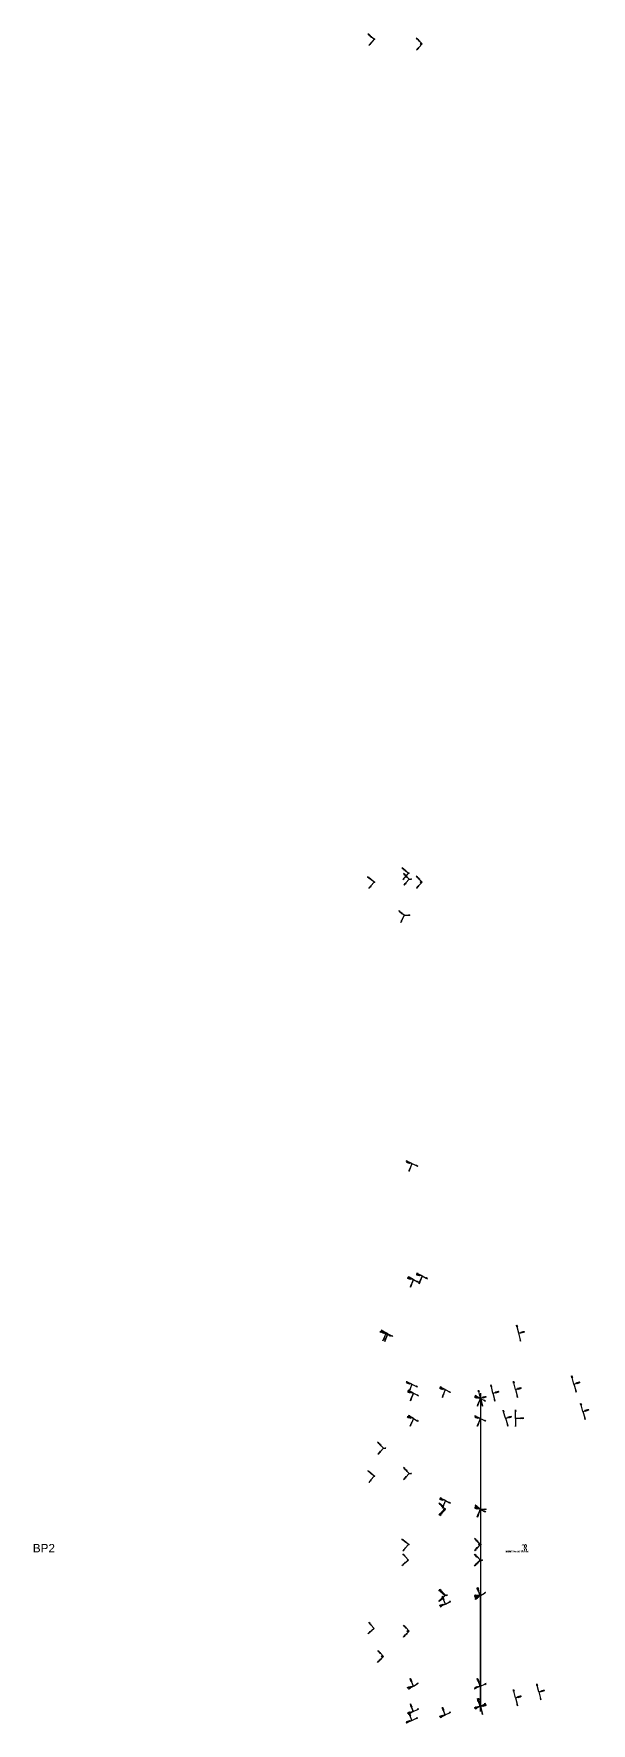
# Model space of a CAD drawing. Header units: millimetres. Extents: x -4559 to 51, y -1000 to 1000.
# Drawn here: x -281 to 51, y -102 to 906 of the extents above; entities that cross this region are included whole.
import ezdxf

# ---------------------------------------------------------------- set-up
doc = ezdxf.new("R2010")
doc.units = ezdxf.units.MM
for name, color, linetype in [('Fussplatte_RS_ID_GUID_13EE7E3D_FC0C_4393_83AA_174D72A884F8', 1, 'Continuous'), ('PgmDef_0_0', 1, 'Continuous'), ('PgmDef_1_1', 1, 'Continuous'), ('PgmDef_2_2', 1, 'Continuous'), ('PgmDef_3_3', 1, 'Continuous'), ('PgmDef_4_4', 1, 'Continuous'), ('PgmDef_5_5', 1, 'Continuous'), ('PgmDef_6_6', 1, 'Continuous'), ('PgmDef_7_7', 1, 'Continuous')]:
    doc.layers.add(name, color=color, linetype=linetype)
doc.styles.get("Standard").update_dxf_attribs({"font": 'arial.ttf'})

# ---------------------------------------------------------------- blocks, each defined once
blk = doc.blocks.new('Kontrollpunkt')
at = {"color": 0}
for q in [(0, 6), (8, 0), (0, 0, 4)]:
    blk.add_line((0, 0), q, dxfattribs=at)
for points in [[(0.25, 8, -0.25), (-0.25, 8, -0.25), (-0.25, 8, 0.25), (0, 10, 0), (-0.25, 8, -0.25), (0.25, 8, 0.25), (0, 10, 0), (0.25, 8, -0.25), (0.25, 8, 0.25), (-0.25, 8, 0.25)], [(0.25, 6, -0.25), (-0.25, 6, -0.25), (-0.25, 6, 0.25), (0, 8, 0), (-0.25, 6, -0.25), (0.25, 6, 0.25), (0, 8, 0), (0.25, 6, -0.25), (0.25, 6, 0.25), (-0.25, 6, 0.25)], [(0.25, 0.25, 4), (-0.25, 0.25, 4), (-0.25, -0.25, 4), (0, 0, 6), (-0.25, 0.25, 4), (0.25, -0.25, 4), (0, 0, 6), (0.25, 0.25, 4), (0.25, -0.25, 4), (-0.25, -0.25, 4)], [(0.25, 0.25, 6), (-0.25, 0.25, 6), (-0.25, -0.25, 6), (0, 0, 8), (-0.25, 0.25, 6), (0.25, -0.25, 6), (0, 0, 8), (0.25, 0.25, 6), (0.25, -0.25, 6), (-0.25, -0.25, 6)], [(0.25, 0.25, 8), (-0.25, 0.25, 8), (-0.25, -0.25, 8), (0, 0, 10), (-0.25, 0.25, 8), (0.25, -0.25, 8), (0, 0, 10), (0.25, 0.25, 8), (0.25, -0.25, 8), (-0.25, -0.25, 8)], [(8, 0.25, -0.25), (8, 0.25, 0.25), (8, -0.25, 0.25), (10, 0, 0), (8, 0.25, 0.25), (8, -0.25, -0.25), (10, 0, 0), (8, 0.25, -0.25), (8, -0.25, -0.25), (8, -0.25, 0.25)]]:
    blk.add_polyline3d(points, dxfattribs=at)

msp = doc.modelspace()

# ---------------------------------------------------------------- linework, layer by layer
at = {"layer": 'PgmDef_0_0', "color": 1}
msp.add_line((-15, 4.7, -10.6), (-15, 4.7, -389.4), dxfattribs=at)
at = {"layer": 'PgmDef_1_1', "color": 1}
msp.add_line((-15, -4.7, -10.6), (-15, -4.7, -389.4), dxfattribs=at)
at = {"layer": 'PgmDef_2_2', "color": 1}
msp.add_line((-15, -94.9, 10.4), (-15, -25.7, 10.4), dxfattribs=at)
at = {"layer": 'PgmDef_3_3', "color": 1}
msp.add_line((-15, 95, -417), (-15, -95, -417), dxfattribs=at)
at = {"layer": 'PgmDef_4_4', "color": 1}
msp.add_line((-15, 94.9, 10.4), (-15, 25.7, 10.4), dxfattribs=at)
at = {"layer": 'PgmDef_5_5', "color": 1}
msp.add_line((-15, -94.9, -410.4), (-15, -25.7, -410.4), dxfattribs=at)
at = {"layer": 'PgmDef_6_6', "color": 1}
msp.add_line((-15, 95, 17), (-15, -95, 17), dxfattribs=at)
at = {"layer": 'PgmDef_7_7', "color": 1}
msp.add_line((-15, 94.9, -410.4), (-15, 25.7, -410.4), dxfattribs=at)

# ---------------------------------------------------------------- block references
at = {"layer": 'PgmDef_0_0', "color": 1, "extrusion": (-0.764528, 0.642788, -0.048172), "xscale": 0.5, "yscale": 0.5, "zscale": 0.5, "rotation": 267.6807206853263}
for p in [(-640.7, -23.5, 643), (-272.9, -19.3, 306.5), (-255.7, -39.1, 319.7), (15.6, -50.1, 91.8), (33.7, -31.7, 49)]:
    msp.add_blockref('Kontrollpunkt', p, dxfattribs=at)
at = {"layer": 'PgmDef_0_0', "color": 1, "extrusion": (-0.696364, 0.696364, 0.173648), "xscale": 0.5, "yscale": 0.5, "zscale": 0.5, "rotation": 279.8510761165839}
for p in [(-601.3, -491.6, 595.4), (-247.6, -430.2, 247.1), (7.3, -385.9, -23.9), (7.3, -52.3, 4.9), (7.3, -385.9, -53.9)]:
    msp.add_blockref('Kontrollpunkt', p, dxfattribs=at)
at = {"layer": 'PgmDef_0_0', "color": 1, "extrusion": (-0.696364, 0.686546, -0.209122), "xscale": 0.5000000000000001, "yscale": 0.5000000000000001, "zscale": 0.5000000000000001, "rotation": 258.350383539587}
for p in [(-245.7, 41.9, 321.3), (6.8, -21.9, 102.4), (6.8, 25.7, 70.2)]:
    msp.add_blockref('Kontrollpunkt', p, dxfattribs=at)
at = {"layer": 'PgmDef_0_0', "color": 1, "extrusion": (-0.616658, 0.510016, -0.599681), "xscale": 0.5000000000000001, "yscale": 0.5000000000000001, "zscale": 0.5000000000000001, "rotation": 243.6197686375796}
for p in [(-254.4, 150.4, 248.4), (-254.4, 150.4, 248.4), (-10.2, -6.1, 39.5)]:
    msp.add_blockref('Kontrollpunkt', p, dxfattribs=at)
at = {"layer": 'PgmDef_0_0', "color": 1, "extrusion": (-0.706406, 0.706406, -0.04451), "xscale": 0.5, "yscale": 0.5, "zscale": 0.5, "rotation": 267.4514645067127}
for p in [(7.3, -10, 44.4), (7.3, -10, 14.4)]:
    msp.add_blockref('Kontrollpunkt', p, dxfattribs=at)
at = {"layer": 'PgmDef_1_1', "color": 1, "extrusion": (-0.764528, -0.642788, -0.048172), "rotation": 92.31927931467374}
for p, xscale, yscale, zscale in [((-33.7, -31.7, 49), 0.5000000000000001, 0.5000000000000001, 0.5000000000000001), ((-15.6, -50.1, 91.8), 0.4999999999999999, 0.4999999999999999, 0.4999999999999999)]:
    msp.add_blockref('Kontrollpunkt', p, dxfattribs=dict(at, xscale=xscale, yscale=yscale, zscale=zscale))
at = {"layer": 'PgmDef_1_1', "color": 1, "extrusion": (-0.706406, -0.706406, -0.04451), "xscale": 0.5000000000000001, "yscale": 0.5000000000000001, "zscale": 0.5000000000000001, "rotation": 92.54853549328732}
for p in [(-7.3, -10, 14.4), (-7.3, -10, 44.4)]:
    msp.add_blockref('Kontrollpunkt', p, dxfattribs=at)
at = {"layer": 'PgmDef_1_1', "color": 1, "extrusion": (-0.696364, -0.696364, 0.173648)}
for p, xscale, yscale, zscale, rotation in [((-7.3, -52.3, 4.9), 0.5, 0.5, 0.5, 80.14892388341609), ((-7.3, -385.9, -53.9), 0.5, 0.5, 0.5, 80.1489238834161), ((-7.3, -385.9, -23.9), 0.4999999999999999, 0.4999999999999999, 0.4999999999999999, 80.14892388341613)]:
    msp.add_blockref('Kontrollpunkt', p, dxfattribs=dict(at, xscale=xscale, yscale=yscale, zscale=zscale, rotation=rotation))
at = {"layer": 'PgmDef_1_1', "color": 1, "extrusion": (-0.616658, -0.510015, -0.599681), "xscale": 0.5000000000000001, "yscale": 0.5000000000000001, "zscale": 0.5000000000000001, "rotation": 116.3802281109623}
msp.add_blockref('Kontrollpunkt', (10.2, -6.1, 39.5), dxfattribs=at)
at = {"layer": 'PgmDef_1_1', "color": 1, "extrusion": (-0.696364, -0.686546, -0.209122), "xscale": 0.5, "yscale": 0.5, "zscale": 0.5, "rotation": 101.6496164604099}
for p in [(-6.8, 25.7, 70.2), (-6.8, -21.9, 102.4)]:
    msp.add_blockref('Kontrollpunkt', p, dxfattribs=at)
at = {"layer": 'PgmDef_2_2', "color": 1, "extrusion": (-0.696364, -0.173648, -0.696364), "xscale": 0.5000000000000001, "yscale": 0.5000000000000001, "zscale": 0.5000000000000001}
for p, rotation in [((21.3, 21.9, 37.7), 80.28160008389149), ((21.3, 21.9, 7.7), 80.28160008389149), ((78.9, 65.9, 42.4), 80.28160008389149), ((85.5, 33.1, 19.2), 80.28160008389149), ((85.5, 33.1, 49.2), 80.28160008389146)]:
    msp.add_blockref('Kontrollpunkt', p, dxfattribs=dict(at, rotation=rotation))
at = {"layer": 'PgmDef_2_2', "color": 1, "extrusion": (-0.743283, -0.185348, -0.642788), "xscale": 0.4999999999999999, "yscale": 0.4999999999999999, "zscale": 0.4999999999999999, "rotation": 78.25754199173613}
msp.add_blockref('Kontrollpunkt', (64.2, 54.7, 49), dxfattribs=at)
at = {"layer": 'PgmDef_2_2', "color": 1, "extrusion": (-0.642788, -0.185348, -0.743283)}
for p, xscale, yscale, zscale, rotation in [((72.6, 7.4, 46.5), 0.5, 0.5, 0.5, 83.70387452442478), ((80.9, 27.1, 91.6), 0.5000000000000001, 0.5000000000000001, 0.5000000000000001, 83.70387452442476)]:
    msp.add_blockref('Kontrollpunkt', p, dxfattribs=dict(at, xscale=xscale, yscale=yscale, zscale=zscale, rotation=rotation))
at = {"layer": 'PgmDef_3_3', "color": 1, "extrusion": (0.696364, 0.173648, -0.696364)}
for p, xscale, yscale, zscale in [((125, -305.5, 351.1), 0.5, 0.5, 0.5), ((125, -305.5, 351.1), 0.5, 0.5, 0.5), ((92.9, -293.9, 325.9), 0.5, 0.5, 0.5), ((92.9, -293.9, 295.9), 0.4999999999999999, 0.4999999999999999, 0.4999999999999999), ((94, -259.6, 273.8), 0.5, 0.5, 0.5), ((-85.6, -366.5, 354.3), 0.5, 0.5, 0.5), ((-85.6, -324.9, 264), 0.4999999999999999, 0.4999999999999999, 0.4999999999999999), ((-85.6, -324.9, 294), 0.5, 0.5, 0.5)]:
    msp.add_blockref('Kontrollpunkt', p, dxfattribs=dict(at, xscale=xscale, yscale=yscale, zscale=zscale))
at = {"layer": 'PgmDef_3_3', "color": 1, "extrusion": (0.642788, 0.185348, -0.743283)}
for p, xscale, yscale, zscale in [((85.2, -291.5, 424.1), 0.5000000000000001, 0.5000000000000001, 0.5000000000000001), ((85.2, -216, 340.2), 0.5000000000000001, 0.5000000000000001, 0.5000000000000001), ((76.9, -235.7, 295), 0.4999999999999999, 0.4999999999999999, 0.4999999999999999), ((68, -260.6, 390.7), 0.5, 0.5, 0.5)]:
    msp.add_blockref('Kontrollpunkt', p, dxfattribs=dict(at, xscale=xscale, yscale=yscale, zscale=zscale))
at = {"layer": 'PgmDef_3_3', "color": 1, "extrusion": (-5.55112e-17, -1.66533e-16, -1), "xscale": 0.5, "yscale": 0.5, "zscale": 0.5, "rotation": 90}
msp.add_blockref('Kontrollpunkt', (-6, 80, 417), dxfattribs=at)
at = {"layer": 'PgmDef_3_3', "color": 1, "extrusion": (-1.22465e-16, -6.12323e-17, -1), "xscale": 0.5, "yscale": 0.5, "zscale": 0.5, "rotation": 89.99999999999997}
msp.add_blockref('Kontrollpunkt', (-6, 80, 503), dxfattribs=at)
msp.add_blockref('Kontrollpunkt', (-6, 80, 503), dxfattribs=at)
at = {"layer": 'PgmDef_4_4', "color": 1, "extrusion": (-0.642788, 0.185348, -0.743283), "rotation": 276.2961254755752}
for p, xscale, yscale, zscale in [((-207.5, -445.1, 670.8), 0.5000000000000001, 0.5000000000000001, 0.5000000000000001), ((-207.5, 54.2, 116.1), 0.5000000000000001, 0.5000000000000001, 0.5000000000000001), ((-80.9, 27.1, 91.6), 0.5000000000000001, 0.5000000000000001, 0.5000000000000001), ((-72.6, 7.4, 46.5), 0.5, 0.5, 0.5)]:
    msp.add_blockref('Kontrollpunkt', p, dxfattribs=dict(at, xscale=xscale, yscale=yscale, zscale=zscale))
at = {"layer": 'PgmDef_4_4', "color": 1, "extrusion": (-0.696364, 0.173648, -0.696364)}
for p, xscale, yscale, zscale, rotation in [((-144.7, 77.3, 54.2), 0.5, 0.5, 0.5, 279.7183999161086), ((-148, 43.9, 80.3), 0.5, 0.5, 0.5, 279.7183999161085), ((-148, -790.2, 889.7), 0.5, 0.5, 0.5, 279.7183999161085), ((-109.6, 43, 97.3), 0.5, 0.5, 0.5, 279.7183999161085), ((-78.9, 65.9, 42.4), 0.5, 0.5, 0.5, 279.7183999161086), ((-85.5, 33.1, 49.2), 0.5000000000000001, 0.5000000000000001, 0.5000000000000001, 279.7183999161086), ((-85.5, 33.1, 19.2), 0.5, 0.5, 0.5, 279.7183999161086), ((-21.3, 21.9, 37.7), 0.5, 0.5, 0.5, 279.7183999161085), ((-21.3, 21.9, 7.7), 0.5, 0.5, 0.5, 279.7183999161086)]:
    msp.add_blockref('Kontrollpunkt', p, dxfattribs=dict(at, xscale=xscale, yscale=yscale, zscale=zscale, rotation=rotation))
at = {"layer": 'PgmDef_4_4', "color": 1, "extrusion": (-0.743283, 0.185348, -0.642788), "xscale": 0.4999999999999999, "yscale": 0.4999999999999999, "zscale": 0.4999999999999999, "rotation": 281.7424580082638}
for p in [(-109.6, 37.5, 100.2), (-64.2, 54.7, 49)]:
    msp.add_blockref('Kontrollpunkt', p, dxfattribs=at)
at = {"layer": 'PgmDef_5_5', "color": 1, "extrusion": (-0.696364, -0.173648, 0.696364)}
for p, xscale, yscale, zscale, rotation in [((21.3, -309, -270.9), 0.5, 0.5, 0.5, 99.71839991610851), ((21.3, -309, -240.9), 0.4999999999999999, 0.4999999999999999, 0.4999999999999999, 99.71839991610858), ((78.9, -353, -236.1), 0.5, 0.5, 0.5, 99.71839991610851), ((85.5, -320.2, -259.4), 0.5, 0.5, 0.5, 99.71839991610851), ((85.5, -320.2, -229.4), 0.5000000000000001, 0.5000000000000001, 0.5000000000000001, 99.71839991610851)]:
    msp.add_blockref('Kontrollpunkt', p, dxfattribs=dict(at, xscale=xscale, yscale=yscale, zscale=zscale, rotation=rotation))
at = {"layer": 'PgmDef_5_5', "color": 1, "extrusion": (-0.743283, -0.185348, 0.642788), "xscale": 0.5, "yscale": 0.5, "zscale": 0.5, "rotation": 101.7424580082639}
msp.add_blockref('Kontrollpunkt', (64.2, -361.1, -208.1), dxfattribs=at)
at = {"layer": 'PgmDef_5_5', "color": 1, "extrusion": (-0.642788, -0.185348, 0.743283), "rotation": 96.29612547557522}
for p, xscale, yscale, zscale in [((72.6, -275, -250.9), 0.5, 0.5, 0.5), ((80.9, -294.7, -205.7), 0.5000000000000001, 0.5000000000000001, 0.5000000000000001)]:
    msp.add_blockref('Kontrollpunkt', p, dxfattribs=dict(at, xscale=xscale, yscale=yscale, zscale=zscale))
at = {"layer": 'PgmDef_6_6', "color": 1, "extrusion": (0.696364, 0.173648, 0.696364)}
for p, xscale, yscale, zscale, rotation in [((125, 18.4, 72.5), 0.5, 0.5, 0.5, 179.9999991462264), ((125, 18.4, 72.5), 0.5, 0.5, 0.5, 179.9999991462264), ((92.9, 6.8, 17.4), 0.5, 0.5, 0.5, 180), ((94, -27.4, -4.7), 0.5000000000000001, 0.5000000000000001, 0.5000000000000001, 180), ((92.9, 6.8, 47.4), 0.5, 0.5, 0.5, 179.9999991462264), ((-85.6, 37.8, 15.4), 0.5, 0.5, 0.5, 179.9999991462264), ((-85.6, 287.7, 277.9), 0.5, 0.5, 0.5, 179.9999991462264), ((-85.6, 37.8, -14.6), 0.5, 0.5, 0.5, 180)]:
    msp.add_blockref('Kontrollpunkt', p, dxfattribs=dict(at, xscale=xscale, yscale=yscale, zscale=zscale, rotation=rotation))
at = {"layer": 'PgmDef_6_6', "color": 1, "extrusion": (0.642788, 0.185348, 0.743283), "rotation": 180}
for p, xscale, yscale, zscale in [((85.2, 217.8, 342.2), 0.5, 0.5, 0.5), ((85.2, -51.6, 42.9), 0.5, 0.5, 0.5), ((76.9, -31.9, -2.3), 0.4999999999999999, 0.4999999999999999, 0.4999999999999999), ((68, -7, 93.4), 0.5, 0.5, 0.5)]:
    msp.add_blockref('Kontrollpunkt', p, dxfattribs=dict(at, xscale=xscale, yscale=yscale, zscale=zscale))
at = {"layer": 'PgmDef_6_6', "color": 1, "xscale": 0.5, "yscale": 0.5, "zscale": 0.5, "rotation": 270}
for p in [(6, 80, 17), (6, 80, 103), (6, 80, 103)]:
    msp.add_blockref('Kontrollpunkt', p, dxfattribs=at)
at = {"layer": 'PgmDef_7_7', "color": 1, "extrusion": (-0.642788, 0.185348, 0.743283), "rotation": 263.7038745244248}
for p, xscale, yscale, zscale in [((-207.5, 234.2, 436.6), 0.5000000000000001, 0.5000000000000001, 0.5000000000000001), ((-207.5, -321.8, -181.2), 0.5000000000000001, 0.5000000000000001, 0.5000000000000001), ((-80.9, -294.7, -205.7), 0.5000000000000001, 0.5000000000000001, 0.5000000000000001), ((-72.6, -275, -250.9), 0.5, 0.5, 0.5)]:
    msp.add_blockref('Kontrollpunkt', p, dxfattribs=dict(at, xscale=xscale, yscale=yscale, zscale=zscale))
at = {"layer": 'PgmDef_7_7', "color": 1, "extrusion": (-0.696364, 0.173648, 0.696364)}
for p, xscale, yscale, zscale, rotation in [((-144.7, -364.4, -224.3), 0.5, 0.5, 0.5, 260.2816000838915), ((-148, -331, -198.2), 0.5000000000000001, 0.5000000000000001, 0.5000000000000001, 260.2816000838914), ((-148, 790.2, 889.7), 0.5000000000000001, 0.5000000000000001, 0.5000000000000001, 260.2816000838914), ((-109.6, -330.1, -181.2), 0.5, 0.5, 0.5, 260.2816000838915), ((-78.9, -353, -236.1), 0.5000000000000001, 0.5000000000000001, 0.5000000000000001, 260.2816000838915), ((-85.5, -320.2, -229.4), 0.5, 0.5, 0.5, 260.2816000838915), ((-85.5, -320.2, -259.4), 0.5000000000000001, 0.5000000000000001, 0.5000000000000001, 260.2816000838915), ((-21.3, -309, -240.9), 0.5000000000000001, 0.5000000000000001, 0.5000000000000001, 260.2816000838914), ((-21.3, -309, -270.9), 0.5000000000000001, 0.5000000000000001, 0.5000000000000001, 260.2816000838915)]:
    msp.add_blockref('Kontrollpunkt', p, dxfattribs=dict(at, xscale=xscale, yscale=yscale, zscale=zscale, rotation=rotation))
at = {"layer": 'PgmDef_7_7', "color": 1, "extrusion": (-0.743283, 0.185348, 0.642788), "rotation": 258.2575419917361}
for p, xscale, yscale, zscale in [((-109.6, -343.9, -156.9), 0.5, 0.5, 0.5), ((-64.2, -361.1, -208.1), 0.4999999999999999, 0.4999999999999999, 0.4999999999999999)]:
    msp.add_blockref('Kontrollpunkt', p, dxfattribs=dict(at, xscale=xscale, yscale=yscale, zscale=zscale))

# ---------------------------------------------------------------- texts
for tag, s, height, flags in [('VERF', 'AutoCAM', 1, 3), ('ABLPKT1', '1 0.0000 0.0000 0.0000 0.0000 0.0000 0.0000 ', 0.5, 3), ('ABLPKT2', '2 0.0000 0.0000 0.0000 0.0000 0.0000 0.0000 ', 0.5, 3), ('ABLPKT3', '3 0.0000 0.0000 0.0000 0.0000 0.0000 0.0000 ', 0.5, 3), ('ABLPKT4', '4 0.0000 0.0000 0.0000 0.0000 0.0000 0.0000 ', 0.5, 3), ('ABLPKT5', '5 0.0000 0.0000 0.0000 0.0000 0.0000 0.0000 ', 0.5, 3), ('ABLPKT6', '6 0.0000 0.0000 0.0000 0.0000 0.0000 0.0000 ', 0.5, 3), ('GRFPKT1', '1 0.0000 0.0000 0.0000 0.0000 0.0000 0.0000 ', 0.5, 3), ('GRFPKT2', '2 0.0000 0.0000 0.0000 0.0000 0.0000 0.0000 ', 0.5, 3), ('GRFPKT3', '3 0.0000 0.0000 0.0000 0.0000 0.0000 0.0000 ', 0.5, 3), ('GRFPKT4', '4 0.0000 0.0000 0.0000 0.0000 0.0000 0.0000 ', 0.5, 3), ('GRFPKT5', '5 0.0000 0.0000 0.0000 0.0000 0.0000 0.0000 ', 0.5, 3), ('GRFPKT6', '6 0.0000 0.0000 0.0000 0.0000 0.0000 0.0000 ', 0.5, 3), ('REFO', '191A', 1, 9), ('MAX_ROT_GESCHW', ' 100.0000', 1, 3), ('MAX_ROT_VERZOE', '  10.0000', 1, 3), ('MAX_ROT_BESCHL', '  10.0000', 1, 3), ('MAX_LIN_VERZOE', '  10.0000', 1, 3), ('MAX_LIN_BESCHL', '  10.0000', 1, 3), ('MAX_LIN_GESCHW', ' 100.0000', 1, 3), ('GEWICHT', '  10.0000', 1, 3), ('KURZB', 'H450X190x4586^M^JWELD', 1, 3), ('DATUM', '19.5.2022', 1, 3), ('ELETYP', 'WERKSTUECK', 1, 3), ('NAME', '10101', 1, 3)]:
    msp.add_attdef(tag, (0, 0), s, height=height, dxfattribs=dict(flags=flags))
at = {"layer": 'Fussplatte_RS_ID_GUID_13EE7E3D_FC0C_4393_83AA_174D72A884F8', "color": 5}
for s, p in [('BP2', (-282, 0)), ('BP3', (0, 0, -95)), ('BP1', (0, 0))]:
    msp.add_text(s, height=5, dxfattribs=at).set_placement(p)

doc.saveas('drawing.dxf')
